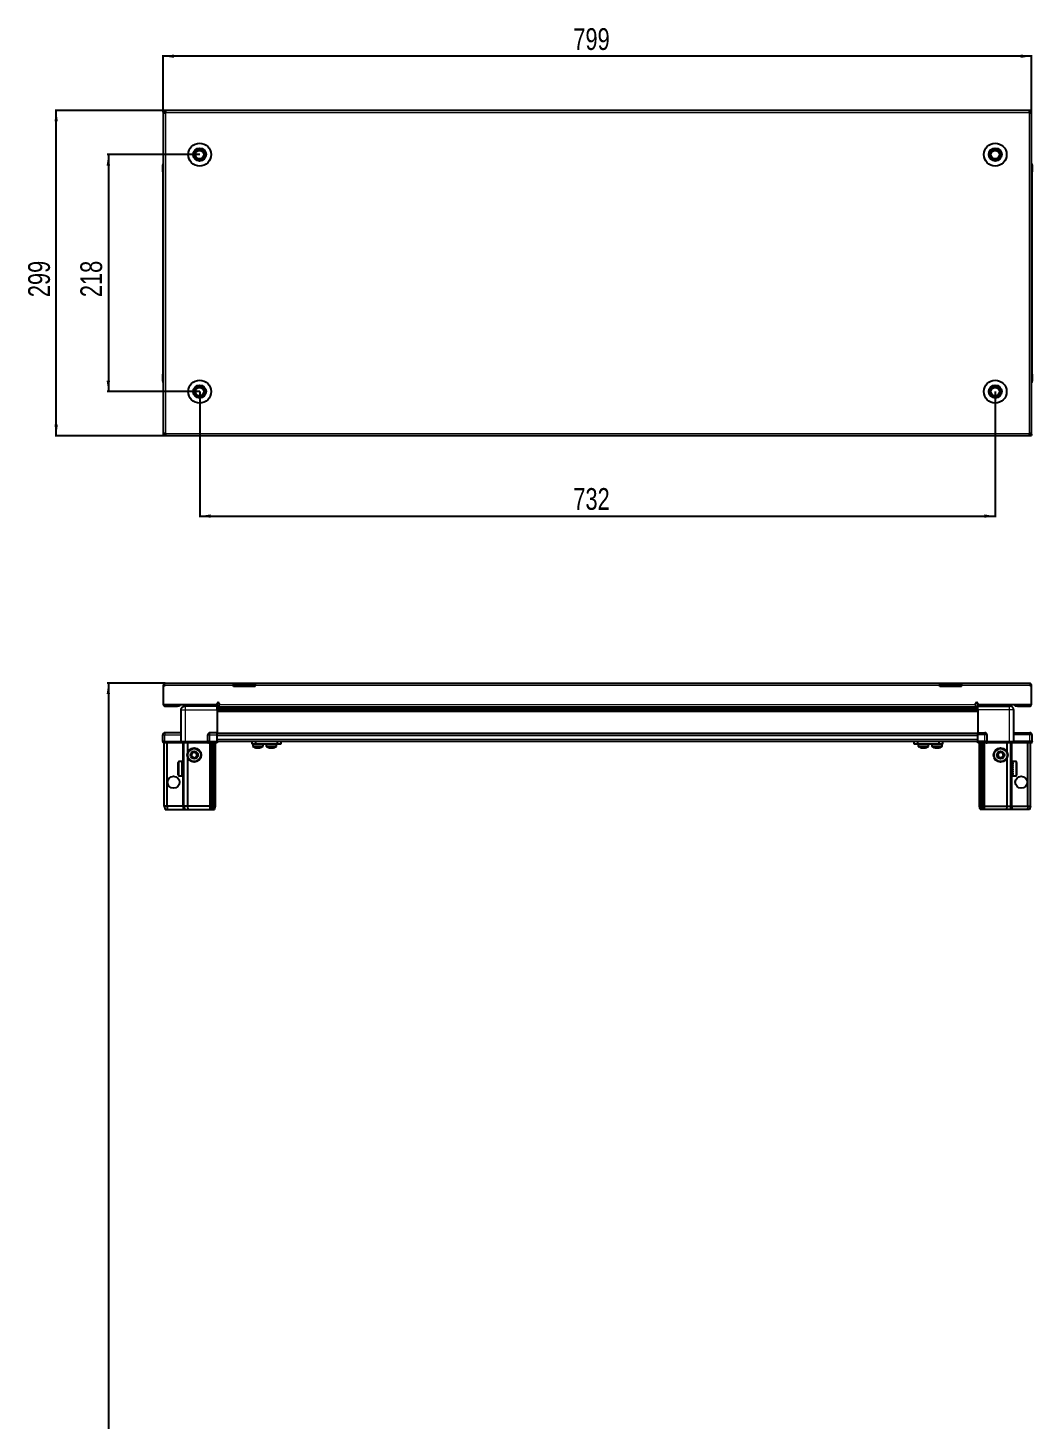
# Model space of a CAD drawing. Header units: millimetres. Extents: x 799 to 4881, y -897 to 1775.
# Drawn here: x 799 to 1723, y 439 to 1720 of the extents above; entities that cross this region are included whole.
import ezdxf

# ---------------------------------------------------------------- set-up
doc = ezdxf.new("R2010")
doc.units = ezdxf.units.MM
doc.layers.add('FORMAT', color=7, linetype='Continuous')
doc.styles.add('SLDTEXTSTYLE0', font='TXT', dxfattribs={"width": 0.75})
doc.dimstyles.new('SLDDIMSTYLE0', dxfattribs={"dimtxt": 20, "dimasz": 10, "dimexe": 0, "dimexo": 0.0625, "dimgap": 5, "dimtad": 2, "dimdec": 1, "dimrnd": 1e-09, "dimzin": 12, "dimdsep": 46, "dimtxsty": 'SLDTEXTSTYLE0', "dimsah": 1, "dimcen": 0.09, "dimadec": 0, "dimazin": 3, "dimtfac": 1, "dimtofl": 0, "dimtmove": 0, "dimatfit": 3, "dimfxl": 0, "dimfrac": 2, "dimtolj": 1, "dimtzin": 12, "dimarcsym": 0})

# ---------------------------------------------------------------- blocks, each defined once
blk = doc.blocks.new('_D')
at = {"layer": 'FORMAT'}
for p, q in [((924, 1643.4), (824.5, 1643.4)), ((825.5, 1344.4), (825.5, 1643.4)), ((924, 1344.4), (824.5, 1344.4))]:
    blk.add_line(p, q, dxfattribs=at)
for points in [[(825.5, 1643.4), (823.9, 1633.4), (827, 1633.4)], [(825.5, 1344.4), (827, 1354.4), (823.9, 1354.4)]]:
    blk.add_solid(points, dxfattribs=at)
at = {"layer": 'FORMAT', "insert": (799.7, 1471.8), "char_height": 20, "attachment_point": 1, "rotation": 90, "style": 'SLDTEXTSTYLE0'}
blk.add_mtext('299', dxfattribs=at)
blk = doc.blocks.new('_D_1')
at = {"layer": 'FORMAT'}
for p, q in [((924, 1643.4), (924, 1694.4)), ((1723, 1693.4), (924, 1693.4)), ((1723, 1643.4), (1723, 1694.4))]:
    blk.add_line(p, q, dxfattribs=at)
for points in [[(924, 1693.4), (934, 1691.9), (934, 1695)], [(1723, 1693.4), (1713, 1695), (1713, 1691.9)]]:
    blk.add_solid(points, dxfattribs=at)
at = {"layer": 'FORMAT', "insert": (1301.3, 1719.2), "char_height": 20, "attachment_point": 1, "style": 'SLDTEXTSTYLE0'}
blk.add_mtext('799', dxfattribs=at)
blk = doc.blocks.new('_D_2')
at = {"layer": 'FORMAT'}
for p, q in [((957.5, 1384.9), (957.5, 1269.4)), ((1689.5, 1384.9), (1689.5, 1269.4)), ((957.5, 1270.4), (1689.5, 1270.4))]:
    blk.add_line(p, q, dxfattribs=at)
for points in [[(957.5, 1270.4), (967.5, 1268.9), (967.5, 1272)], [(1689.5, 1270.4), (1679.5, 1272), (1679.5, 1268.9)]]:
    blk.add_solid(points, dxfattribs=at)
at = {"layer": 'FORMAT', "insert": (1301.3, 1296.2), "char_height": 20, "attachment_point": 1, "style": 'SLDTEXTSTYLE0'}
blk.add_mtext('732', dxfattribs=at)
blk = doc.blocks.new('_D_3')
at = {"layer": 'FORMAT'}
for p, q in [((957.5, 1602.9), (872.5, 1602.9)), ((873.5, 1602.9), (873.5, 1384.9)), ((957.5, 1384.9), (872.5, 1384.9))]:
    blk.add_line(p, q, dxfattribs=at)
for points in [[(873.5, 1602.9), (871.9, 1592.9), (875, 1592.9)], [(873.5, 1384.9), (875, 1394.9), (871.9, 1394.9)]]:
    blk.add_solid(points, dxfattribs=at)
at = {"layer": 'FORMAT', "insert": (847.7, 1471.8), "char_height": 20, "attachment_point": 1, "rotation": 90, "style": 'SLDTEXTSTYLE0'}
blk.add_mtext('218', dxfattribs=at)
blk = doc.blocks.new('_D_8')
at = {"layer": 'FORMAT'}
for p, q in [((925.6, 1116.7), (872.5, 1116.7)), ((873.5, 1116.7), (873.5, -890)), ((926.1, -890), (872.5, -890))]:
    blk.add_line(p, q, dxfattribs=at)
for points in [[(873.5, 1116.7), (871.9, 1106.7), (875, 1106.7)], [(873.5, -890), (875, -880), (871.9, -880)]]:
    blk.add_solid(points, dxfattribs=at)
at = {"layer": 'FORMAT', "insert": (847.7, 72.7), "char_height": 20, "attachment_point": 1, "rotation": 90, "style": 'SLDTEXTSTYLE0'}
blk.add_mtext('2006,7', dxfattribs=at)

msp = doc.modelspace()

# ---------------------------------------------------------------- linework, layer by layer
at = {"color": 7, "linetype": 'Continuous', "lineweight": 25}
for p, q in [((926.07, 1643.43), (923.97, 1643.43)), ((923.97, 1641.93), (923.97, 1643.43)), ((923.97, 1641.93), (926.07, 1641.93)), ((923.97, 1641.93), (923.97, 1641.33)), ((923.97, 1641.33), (923.97, 1346.53)), ((923.97, 1641.33), (926.07, 1641.33)), ((1720.87, 1643.43), (926.07, 1643.43)), ((926.07, 1643.43), (926.07, 1641.33)), ((1720.87, 1641.33), (1720.87, 1643.43)), ((1722.97, 1643.43), (1720.87, 1643.43)), ((1720.87, 1641.93), (1722.97, 1641.93)), ((1720.87, 1641.33), (1722.97, 1641.33)), ((1722.97, 1641.93), (1722.97, 1643.43)), ((1722.97, 1641.33), (1722.97, 1641.93)), ((1722.97, 1346.53), (1722.97, 1641.33)), ((923.47, 1593.43), (923.47, 1586.93)), ((923.47, 1586.93), (923.47, 1593.43)), ((1722.97, 1594.76), (1722.97, 1594.76)), ((1723.47, 1593.43), (1723.47, 1586.93)), ((1723.47, 1586.93), (1723.47, 1593.43)), ((923.47, 1586.93), (923.47, 1586.93)), ((923.97, 1586.93), (923.47, 1586.93)), ((923.62, 1586.93), (923.62, 1400.93)), ((1722.97, 1586.93), (1723.47, 1586.93)), ((1723.32, 1400.93), (1723.32, 1586.93)), ((1723.47, 1586.93), (1723.47, 1586.93)), ((1723.47, 1586.93), (1723.47, 1586.93)), ((923.47, 1394.43), (923.47, 1400.93)), ((923.47, 1400.93), (923.47, 1400.93)), ((923.47, 1400.93), (923.47, 1400.93)), ((923.47, 1400.93), (923.47, 1394.43)), ((923.97, 1400.93), (923.47, 1400.93)), ((1722.97, 1400.93), (1723.47, 1400.93)), ((1723.47, 1400.93), (1723.47, 1400.93)), ((1723.47, 1394.43), (1723.47, 1400.93)), ((1723.47, 1400.93), (1723.47, 1394.43)), ((923.97, 1393.11), (923.97, 1393.11)), ((926.07, 1346.53), (923.97, 1346.53)), ((923.97, 1346.53), (923.97, 1345.93)), ((923.97, 1345.93), (923.97, 1344.43)), ((926.07, 1345.93), (923.97, 1345.93)), ((926.07, 1346.53), (926.07, 1344.43)), ((1722.97, 1346.53), (1720.87, 1346.53)), ((1720.87, 1344.43), (1720.87, 1346.53)), ((1722.97, 1345.93), (1720.87, 1345.93)), ((1722.97, 1345.93), (1722.97, 1346.53)), ((1722.97, 1345.93), (1722.97, 1344.43)), ((923.97, 1344.43), (926.07, 1344.43)), ((926.07, 1344.43), (1720.87, 1344.43)), ((1720.87, 1344.43), (1722.97, 1344.43)), ((924.97, 1114.57), (923.97, 1114.57)), ((923.97, 1114.57), (923.97, 1113.67)), ((924.97, 1114.57), (924.97, 1113.67)), ((925.57, 1116.67), (988.47, 1116.67)), ((988.47, 1114.57), (988.47, 1116.67)), ((988.47, 1116.67), (998.47, 1116.67)), ((998.47, 1115.17), (988.47, 1115.17)), ((988.47, 1113.67), (988.47, 1114.57)), ((998.47, 1116.67), (1008.47, 1116.67)), ((1008.47, 1115.17), (998.47, 1115.17)), ((1008.47, 1116.67), (1638.47, 1116.67)), ((1008.47, 1116.67), (1008.47, 1114.57)), ((1008.47, 1113.67), (1008.47, 1114.57)), ((1638.47, 1114.57), (1638.47, 1116.67)), ((1638.47, 1116.67), (1648.47, 1116.67)), ((1648.47, 1115.17), (1638.47, 1115.17)), ((1638.47, 1113.67), (1638.47, 1114.57)), ((1648.47, 1116.67), (1658.47, 1116.67)), ((1658.47, 1115.17), (1648.47, 1115.17)), ((1658.47, 1116.67), (1721.37, 1116.67)), ((1658.47, 1116.67), (1658.47, 1114.57)), ((1658.47, 1113.67), (1658.47, 1114.57)), ((1721.97, 1114.57), (1721.97, 1113.67)), ((1721.97, 1114.57), (1722.97, 1114.57)), ((1722.97, 1113.67), (1722.97, 1114.57)), ((923.97, 1113.67), (923.97, 1097.17)), ((924.97, 1113.67), (923.97, 1113.67)), ((1008.47, 1113.67), (988.47, 1113.67)), ((1658.47, 1113.67), (1638.47, 1113.67)), ((1722.97, 1113.67), (1721.97, 1113.67)), ((1722.97, 1097.17), (1722.97, 1113.67)), ((923.97, 1097.17), (973.47, 1097.17)), ((926.07, 1095.67), (936.97, 1095.67)), ((938.97, 1095.67), (936.97, 1095.67)), ((938.97, 1097.17), (938.97, 1095.67)), ((940.47, 1063.17), (940.47, 1092.17)), ((944.22, 1097.17), (944.22, 1095.67)), ((973.47, 1095.67), (944.47, 1095.67)), ((970.72, 1095.67), (970.72, 1097.17)), ((973.47, 1097.17), (973.47, 1098.02)), ((973.47, 1097.17), (973.47, 1095.67)), ((973.47, 1095.02), (997.35, 1095.02)), ((1673.47, 1093.23), (973.47, 1093.23)), ((1673.47, 1093.19), (973.47, 1093.19)), ((973.47, 1092.17), (973.47, 1071.17)), ((975.47, 1098.02), (975.47, 1097.27)), ((975.47, 1095.17), (975.47, 1097.27)), ((975.47, 1095.17), (1671.47, 1095.17)), ((991.97, 1095.17), (991.97, 1095.02)), ((992.13, 1095.17), (992.13, 1095.02)), ((992.34, 1095.17), (992.34, 1095.02)), ((992.89, 1095.17), (992.89, 1095.02)), ((993.3, 1095.17), (993.3, 1095.02)), ((994.19, 1095.17), (994.19, 1095.02)), ((994.78, 1095.17), (994.78, 1095.02)), ((995.92, 1095.17), (995.92, 1095.02)), ((996.61, 1095.17), (996.61, 1095.02)), ((997.35, 1095.02), (997.89, 1095.02)), ((997.89, 1095.17), (997.89, 1095.02)), ((997.89, 1095.02), (998.62, 1095.02)), ((997.89, 1095.02), (997.89, 1095.02)), ((998.08, 1095.17), (998.08, 1095.02)), ((998.58, 1095.17), (998.58, 1095.02)), ((998.62, 1095.02), (998.63, 1095.02)), ((998.63, 1095.17), (998.63, 1095.02)), ((998.63, 1095.02), (999.59, 1095.02)), ((999.59, 1095.02), (1647.35, 1095.02)), ((999.92, 1095.17), (999.92, 1095.02)), ((999.93, 1095.17), (999.93, 1095.02)), ((1000.63, 1095.17), (1000.63, 1095.02)), ((1001.8, 1095.17), (1001.8, 1095.02)), ((1002.42, 1095.17), (1002.42, 1095.02)), ((1003.37, 1095.17), (1003.37, 1095.02)), ((1003.82, 1095.17), (1003.82, 1095.02)), ((1004.45, 1095.17), (1004.45, 1095.02)), ((1004.7, 1095.17), (1004.7, 1095.02)), ((1004.94, 1095.17), (1004.94, 1095.02)), ((1004.97, 1095.17), (1004.97, 1095.02)), ((1641.97, 1095.17), (1641.97, 1095.02)), ((1642.08, 1095.17), (1642.08, 1095.02)), ((1642.26, 1095.17), (1642.26, 1095.02)), ((1642.77, 1095.17), (1642.77, 1095.02)), ((1643.16, 1095.17), (1643.16, 1095.02)), ((1644.02, 1095.17), (1644.02, 1095.02)), ((1644.58, 1095.17), (1644.58, 1095.02)), ((1645.7, 1095.17), (1645.7, 1095.02)), ((1646.38, 1095.17), (1646.38, 1095.02)), ((1647.35, 1095.02), (1647.65, 1095.02)), ((1647.65, 1095.17), (1647.65, 1095.02)), ((1647.65, 1095.02), (1647.66, 1095.02)), ((1647.66, 1095.02), (1648.39, 1095.02)), ((1647.92, 1095.17), (1647.92, 1095.02)), ((1648.39, 1095.17), (1648.39, 1095.02)), ((1648.39, 1095.02), (1649.68, 1095.02)), ((1649.59, 1095.02), (1673.47, 1095.02)), ((1649.68, 1095.17), (1649.68, 1095.02)), ((1649.78, 1095.17), (1649.78, 1095.02)), ((1650.4, 1095.17), (1650.4, 1095.02)), ((1651.6, 1095.17), (1651.6, 1095.02)), ((1652.22, 1095.17), (1652.22, 1095.02)), ((1653.21, 1095.17), (1653.21, 1095.02)), ((1653.68, 1095.17), (1653.68, 1095.02)), ((1654.35, 1095.17), (1654.35, 1095.02)), ((1654.63, 1095.17), (1654.63, 1095.02)), ((1654.92, 1095.17), (1654.92, 1095.02)), ((1654.97, 1095.02), (1654.97, 1095.17)), ((1654.97, 1095.17), (1654.97, 1095.02)), ((1671.47, 1097.27), (1671.47, 1098.02)), ((1671.47, 1097.27), (1671.47, 1095.17)), ((1673.47, 1098.02), (1673.47, 1097.17)), ((1673.47, 1097.17), (1722.97, 1097.17)), ((1673.47, 1097.17), (1673.47, 1095.67)), ((1673.47, 1095.67), (1702.47, 1095.67)), ((1673.47, 1092.17), (1673.47, 1071.17)), ((1676.22, 1097.17), (1676.22, 1095.67)), ((1702.72, 1095.67), (1702.72, 1097.17)), ((1706.47, 1063.17), (1706.47, 1092.17)), ((1707.97, 1095.67), (1707.97, 1097.17)), ((1709.97, 1095.67), (1707.97, 1095.67)), ((1709.97, 1095.67), (1720.87, 1095.67)), ((923.47, 1063.17), (923.47, 1069.17)), ((923.47, 1063.17), (923.47, 1062.84)), ((923.47, 1063.17), (923.47, 1063.17)), ((923.47, 1063.17), (923.47, 1062.84)), ((925.47, 1063.17), (923.47, 1063.17)), ((940.47, 1071.17), (925.47, 1071.17)), ((925.47, 1063.17), (940.27, 1063.17)), ((940.27, 1063.17), (940.47, 1063.17)), ((940.47, 1063.17), (940.47, 1061.97)), ((940.47, 1063.17), (944.47, 1063.17)), ((944.47, 1063.17), (964.77, 1063.17)), ((964.77, 1063.17), (964.97, 1063.17)), ((964.97, 1063.17), (964.97, 1069.17)), ((964.97, 1063.17), (964.97, 1061.97)), ((966.97, 1063.17), (964.97, 1063.17)), ((964.97, 1063.17), (966.97, 1063.17)), ((973.47, 1071.17), (966.97, 1071.17)), ((966.97, 1063.17), (973.47, 1063.17)), ((973.47, 1069.17), (973.47, 1071.17)), ((973.47, 1070.52), (1673.47, 1070.52)), ((973.47, 1063.17), (973.47, 1069.17)), ((973.47, 1063.32), (1673.47, 1063.32)), ((973.47, 1063.17), (973.47, 1062.84)), ((1005.92, 1060.82), (1005.92, 1063.32)), ((1008.92, 1063.32), (1008.92, 1060.82)), ((1029.12, 1060.82), (1029.12, 1063.32)), ((1032.12, 1063.32), (1032.12, 1060.82)), ((1614.82, 1060.82), (1614.82, 1063.32)), ((1617.82, 1063.32), (1617.82, 1060.82)), ((1638.02, 1060.82), (1638.02, 1063.32)), ((1641.02, 1063.32), (1641.02, 1060.82)), ((1673.47, 1071.17), (1679.97, 1071.17)), ((1673.47, 1069.17), (1673.47, 1071.17)), ((1673.47, 1063.17), (1673.47, 1069.17)), ((1673.47, 1063.17), (1679.97, 1063.17)), ((1673.47, 1063.17), (1673.47, 1062.84)), ((1673.47, 1063.17), (1673.47, 1063.17)), ((1679.97, 1063.17), (1673.47, 1063.17)), ((1681.97, 1063.17), (1679.97, 1063.17)), ((1681.97, 1063.17), (1681.97, 1069.17)), ((1681.97, 1063.17), (1681.97, 1061.97)), ((1681.97, 1063.17), (1682.17, 1063.17)), ((1682.17, 1063.17), (1702.47, 1063.17)), ((1702.47, 1063.17), (1706.47, 1063.17)), ((1706.47, 1071.17), (1721.47, 1071.17)), ((1706.47, 1063.17), (1706.47, 1061.97)), ((1706.47, 1063.17), (1706.67, 1063.17)), ((1706.67, 1063.17), (1721.47, 1063.17)), ((1721.47, 1063.17), (1706.67, 1063.17)), ((1723.47, 1063.17), (1721.47, 1063.17)), ((1723.47, 1063.17), (1723.47, 1069.17)), ((1723.47, 1063.17), (1723.47, 1062.84)), ((923.47, 1062.84), (923.97, 1061.97)), ((923.47, 1062.84), (923.97, 1061.97)), ((923.97, 1061.97), (925.47, 1061.97)), ((924.97, 1003.67), (924.97, 1061.97)), ((940.27, 1061.97), (925.47, 1061.97)), ((927.47, 1003.67), (927.47, 1061.97)), ((940.47, 1061.97), (940.27, 1061.97)), ((944.47, 1061.97), (940.47, 1061.97)), ((942.97, 1003.67), (942.97, 1061.97)), ((964.77, 1061.97), (944.47, 1061.97)), ((946.47, 1053.17), (946.47, 1061.97)), ((964.97, 1061.97), (964.77, 1061.97)), ((964.97, 1061.97), (965.65, 1061.97)), ((973.47, 1061.97), (965.65, 1061.97)), ((966.97, 1062.84), (973.47, 1062.84)), ((967.97, 1003.67), (967.97, 1061.97)), ((968.97, 1003.67), (968.97, 1061.97)), ((970.47, 1003.67), (970.47, 1061.97)), ((971.97, 1003.67), (971.97, 1061.97)), ((973.47, 1062.84), (973.47, 1061.97)), ((1008.92, 1060.82), (1005.92, 1060.82)), ((1006.27, 1060.82), (1006.27, 1058.92)), ((1029.12, 1060.82), (1008.92, 1060.82)), ((1015.77, 1058.92), (1015.77, 1060.82)), ((1018.72, 1060.82), (1018.72, 1058.92)), ((1018.77, 1060.82), (1018.77, 1058.92)), ((1028.27, 1058.92), (1028.27, 1060.82)), ((1032.12, 1060.82), (1029.12, 1060.82)), ((1617.82, 1060.82), (1614.82, 1060.82)), ((1638.02, 1060.82), (1617.82, 1060.82)), ((1618.67, 1060.82), (1618.67, 1058.92)), ((1628.17, 1058.92), (1628.17, 1060.82)), ((1628.22, 1058.92), (1628.22, 1060.82)), ((1631.17, 1060.82), (1631.17, 1058.92)), ((1641.02, 1060.82), (1638.02, 1060.82)), ((1640.67, 1058.92), (1640.67, 1060.82)), ((1673.47, 1061.97), (1673.47, 1062.84)), ((1673.47, 1062.84), (1673.47, 1062.84)), ((1673.47, 1062.84), (1679.97, 1062.84)), ((1681.29, 1061.97), (1673.47, 1061.97)), ((1674.97, 1003.67), (1674.97, 1061.97)), ((1676.47, 1003.67), (1676.47, 1061.97)), ((1677.97, 1003.67), (1677.97, 1061.97)), ((1678.97, 1003.67), (1678.97, 1061.97)), ((1681.29, 1061.97), (1681.97, 1061.97)), ((1682.17, 1061.97), (1681.97, 1061.97)), ((1702.47, 1061.97), (1682.17, 1061.97)), ((1700.47, 1053.17), (1700.47, 1061.97)), ((1706.47, 1061.97), (1702.47, 1061.97)), ((1703.97, 1003.67), (1703.97, 1061.97)), ((1706.67, 1061.97), (1706.47, 1061.97)), ((1721.47, 1061.97), (1706.67, 1061.97)), ((1719.47, 1003.67), (1719.47, 1061.97)), ((1721.47, 1061.97), (1722.97, 1061.97)), ((1721.97, 1003.67), (1721.97, 1061.97)), ((1722.97, 1061.97), (1723.47, 1062.84)), ((937.77, 1032.47), (937.77, 1043.87)), ((941.47, 1044.67), (938.57, 1044.67)), ((940.97, 1044.58), (941.47, 1044.58)), ((940.97, 1044.58), (940.97, 1044.41)), ((940.97, 1044.41), (941.47, 1044.41)), ((940.97, 1043.93), (941.47, 1043.93)), ((940.97, 1043.93), (940.97, 1043.55)), ((940.97, 1043.55), (941.47, 1043.55)), ((940.97, 1042.71), (941.47, 1042.71)), ((940.97, 1042.71), (940.97, 1042.15)), ((940.97, 1042.15), (941.47, 1042.15)), ((940.97, 1041.05), (941.47, 1041.05)), ((940.97, 1041.05), (940.97, 1040.37)), ((940.97, 1040.37), (941.47, 1040.37)), ((940.97, 1039.11), (941.47, 1039.11)), ((940.97, 1039.11), (940.97, 1038.37)), ((940.97, 1038.8), (941.47, 1038.8)), ((940.97, 1038.37), (941.47, 1038.37)), ((941.47, 1044.58), (941.47, 1044.67)), ((941.47, 1044.41), (941.47, 1044.58)), ((941.47, 1043.93), (941.47, 1044.41)), ((941.47, 1043.55), (941.47, 1043.93)), ((941.47, 1042.71), (941.47, 1043.55)), ((941.47, 1042.15), (941.47, 1042.71)), ((941.57, 1042.57), (941.47, 1042.57)), ((941.47, 1041.05), (941.47, 1042.15)), ((941.47, 1040.37), (941.47, 1041.05)), ((941.47, 1039.11), (941.47, 1040.37)), ((941.47, 1038.8), (941.47, 1039.11)), ((941.47, 1037.07), (941.47, 1038.37)), ((941.57, 1041.06), (941.57, 1042.57)), ((941.57, 1033.77), (941.57, 1041.06)), ((942.45, 1041.48), (941.97, 1042.17)), ((941.97, 1034.17), (941.97, 1042.17)), ((942.94, 1042.17), (942.45, 1041.48)), ((942.45, 1034.86), (942.45, 1041.48)), ((942.97, 1042.17), (942.94, 1042.17)), ((942.94, 1034.17), (942.94, 1042.17)), ((946.47, 1003.67), (946.47, 1048.17)), ((1700.47, 1003.67), (1700.47, 1048.17)), ((1704, 1042.17), (1703.97, 1042.17)), ((1704.49, 1041.48), (1704, 1042.17)), ((1704, 1042.17), (1704, 1041.13)), ((1704, 1041.13), (1704, 1034.17)), ((1704.97, 1042.17), (1704.49, 1041.48)), ((1704.49, 1041.48), (1704.49, 1040.62)), ((1704.49, 1040.62), (1704.49, 1034.86)), ((1704.97, 1042.17), (1704.97, 1041.13)), ((1704.97, 1041.13), (1704.97, 1034.17)), ((1705.47, 1042.57), (1705.37, 1042.57)), ((1705.37, 1042.57), (1705.37, 1033.77)), ((1708.37, 1044.67), (1705.47, 1044.67)), ((1705.47, 1044.67), (1705.47, 1044.66)), ((1705.97, 1044.66), (1705.47, 1044.66)), ((1705.47, 1044.66), (1705.47, 1044.58)), ((1705.47, 1044.58), (1705.47, 1044.24)), ((1705.97, 1044.58), (1705.47, 1044.58)), ((1705.97, 1044.24), (1705.47, 1044.24)), ((1705.47, 1044.24), (1705.47, 1043.93)), ((1705.47, 1043.93), (1705.47, 1043.22)), ((1705.97, 1043.93), (1705.47, 1043.93)), ((1705.97, 1043.22), (1705.47, 1043.22)), ((1705.47, 1043.22), (1705.47, 1042.72)), ((1705.47, 1042.72), (1705.47, 1041.71)), ((1705.97, 1042.72), (1705.47, 1042.72)), ((1705.97, 1041.71), (1705.47, 1041.71)), ((1705.47, 1041.71), (1705.47, 1041.06)), ((1705.47, 1041.06), (1705.47, 1039.85)), ((1705.97, 1041.06), (1705.47, 1041.06)), ((1705.97, 1039.85), (1705.47, 1039.85)), ((1705.47, 1039.85), (1705.47, 1039.31)), ((1705.97, 1039.31), (1705.47, 1039.31)), ((1705.47, 1039.12), (1705.47, 1037.83)), ((1705.97, 1039.12), (1705.47, 1039.12)), ((1705.97, 1037.83), (1705.47, 1037.83)), ((1705.97, 1037.44), (1705.47, 1037.44)), ((1705.47, 1037.44), (1705.47, 1037.09)), ((1705.97, 1044.58), (1705.97, 1044.66)), ((1705.97, 1043.93), (1705.97, 1044.24)), ((1705.97, 1042.72), (1705.97, 1043.22)), ((1705.97, 1041.06), (1705.97, 1041.71)), ((1705.97, 1039.12), (1705.97, 1039.85)), ((1705.97, 1037.09), (1705.97, 1037.83)), ((1709.17, 1043.87), (1709.17, 1042.39)), ((1709.17, 1042.39), (1709.17, 1032.47)), ((938.57, 1031.67), (941.47, 1031.67)), ((940.97, 1037.07), (941.47, 1037.07)), ((940.97, 1037.07), (940.97, 1036.35)), ((940.97, 1036.94), (941.47, 1036.94)), ((940.97, 1036.35), (941.47, 1036.35)), ((940.97, 1035.15), (941.47, 1035.15)), ((940.97, 1035.15), (940.97, 1034.51)), ((940.97, 1034.51), (941.47, 1034.51)), ((940.97, 1033.52), (941.47, 1033.52)), ((940.97, 1033.52), (940.97, 1033.03)), ((940.97, 1033.03), (941.47, 1033.03)), ((940.97, 1032.34), (941.47, 1032.34)), ((940.97, 1032.34), (940.97, 1032.05)), ((940.97, 1032.05), (941.47, 1032.05)), ((940.97, 1031.74), (941.47, 1031.74)), ((940.97, 1031.74), (940.97, 1031.68)), ((940.97, 1031.68), (941.47, 1031.68)), ((941.47, 1036.35), (941.47, 1036.94)), ((941.47, 1035.15), (941.47, 1036.35)), ((941.47, 1034.51), (941.47, 1035.15)), ((941.47, 1033.52), (941.47, 1034.51)), ((941.47, 1033.77), (941.57, 1033.77)), ((941.47, 1033.03), (941.47, 1033.52)), ((941.47, 1032.34), (941.47, 1033.03)), ((941.47, 1032.05), (941.47, 1032.34)), ((941.47, 1031.74), (941.47, 1032.05)), ((941.47, 1031.68), (941.47, 1031.74)), ((941.47, 1031.67), (941.47, 1031.68)), ((941.97, 1034.17), (942.45, 1034.86)), ((942.45, 1034.86), (942.94, 1034.17)), ((942.94, 1034.17), (942.97, 1034.17)), ((1703.97, 1034.17), (1704, 1034.17)), ((1704, 1034.17), (1704.49, 1034.86)), ((1704.49, 1034.86), (1704.97, 1034.17)), ((1705.37, 1033.77), (1705.47, 1033.77)), ((1705.97, 1037.09), (1705.47, 1037.09)), ((1705.47, 1037.09), (1705.47, 1035.84)), ((1705.97, 1035.84), (1705.47, 1035.84)), ((1705.47, 1035.84), (1705.47, 1035.16)), ((1705.47, 1035.16), (1705.47, 1034.08)), ((1705.97, 1035.16), (1705.47, 1035.16)), ((1705.97, 1034.08), (1705.47, 1034.08)), ((1705.47, 1034.08), (1705.47, 1033.53)), ((1705.47, 1033.53), (1705.47, 1032.72)), ((1705.97, 1033.53), (1705.47, 1033.53)), ((1705.97, 1032.72), (1705.47, 1032.72)), ((1705.47, 1032.72), (1705.47, 1032.35)), ((1705.47, 1032.35), (1705.47, 1031.89)), ((1705.97, 1032.35), (1705.47, 1032.35)), ((1705.97, 1031.89), (1705.47, 1031.89)), ((1705.47, 1031.89), (1705.47, 1031.74)), ((1705.47, 1031.74), (1705.47, 1031.67)), ((1705.97, 1031.74), (1705.47, 1031.74)), ((1705.47, 1031.67), (1708.37, 1031.67)), ((1705.97, 1035.16), (1705.97, 1035.84)), ((1705.97, 1033.53), (1705.97, 1034.08)), ((1705.97, 1032.35), (1705.97, 1032.72)), ((1705.97, 1031.74), (1705.97, 1031.89)), ((927.47, 1003.67), (924.97, 1003.67)), ((924.97, 1003.67), (925.77, 1000.67)), ((925.77, 1000.67), (927.63, 1000.67)), ((941.97, 1003.67), (927.47, 1003.67)), ((927.47, 1003.67), (927.63, 1000.67)), ((927.63, 1000.67), (941.97, 1000.67)), ((942.97, 1003.67), (941.97, 1003.67)), ((941.97, 1000.67), (943.77, 1000.67)), ((946.47, 1003.67), (942.97, 1003.67)), ((942.97, 1003.67), (943.77, 1000.67)), ((943.77, 1000.67), (946.8, 1000.67)), ((966.97, 1003.67), (946.47, 1003.67)), ((946.8, 1000.67), (946.47, 1003.67)), ((946.8, 1000.67), (966.97, 1000.67)), ((967.97, 1003.67), (966.97, 1003.67)), ((966.97, 1000.67), (968.77, 1000.67)), ((968.97, 1003.67), (967.97, 1003.67)), ((968.77, 1000.67), (967.97, 1003.67)), ((968.77, 1000.67), (969.51, 1000.67)), ((970.47, 1003.67), (968.97, 1003.67)), ((969.51, 1000.67), (968.97, 1003.67)), ((969.51, 1000.67), (970.02, 1000.67)), ((970.02, 1000.67), (970.47, 1003.67)), ((970.02, 1000.67), (971.17, 1000.67)), ((971.97, 1003.67), (970.47, 1003.67)), ((971.17, 1000.67), (971.97, 1003.67)), ((1674.97, 1003.67), (1676.47, 1003.67)), ((1675.77, 1000.67), (1674.97, 1003.67)), ((1676.93, 1000.67), (1675.77, 1000.67)), ((1676.47, 1003.67), (1677.97, 1003.67)), ((1676.93, 1000.67), (1676.47, 1003.67)), ((1677.43, 1000.67), (1676.93, 1000.67)), ((1677.43, 1000.67), (1677.97, 1003.67)), ((1678.17, 1000.67), (1677.43, 1000.67)), ((1677.97, 1003.67), (1678.97, 1003.67)), ((1678.17, 1000.67), (1678.97, 1003.67)), ((1679.97, 1000.67), (1678.17, 1000.67)), ((1678.97, 1003.67), (1679.97, 1003.67)), ((1679.97, 1003.67), (1700.47, 1003.67)), ((1700.14, 1000.67), (1679.97, 1000.67)), ((1700.14, 1000.67), (1700.47, 1003.67)), ((1703.17, 1000.67), (1700.14, 1000.67)), ((1700.47, 1003.67), (1703.97, 1003.67)), ((1703.97, 1003.67), (1703.17, 1000.67)), ((1704.97, 1000.67), (1703.17, 1000.67)), ((1703.97, 1003.67), (1704.97, 1003.67)), ((1704.97, 1003.67), (1719.47, 1003.67)), ((1719.32, 1000.67), (1704.97, 1000.67)), ((1719.47, 1003.67), (1719.32, 1000.67)), ((1721.17, 1000.67), (1719.32, 1000.67)), ((1719.47, 1003.67), (1721.97, 1003.67)), ((1721.97, 1003.67), (1721.17, 1000.67))]:
    msp.add_line(p, q, dxfattribs=at)
at = {"color": 8, "linetype": 'Continuous', "lineweight": 18}
for p, q in [((926.07, 1641.33), (926.07, 1346.53)), ((1720.87, 1641.33), (926.07, 1641.33)), ((1720.87, 1346.53), (1720.87, 1641.33)), ((923.97, 1593.43), (923.47, 1593.43)), ((1722.97, 1593.43), (1723.47, 1593.43)), ((923.97, 1394.43), (923.47, 1394.43)), ((1722.97, 1394.43), (1723.47, 1394.43)), ((926.07, 1346.53), (1720.87, 1346.53)), ((988.47, 1114.57), (924.97, 1114.57)), ((998.47, 1115.17), (998.47, 1116.67)), ((1638.47, 1114.57), (1008.47, 1114.57)), ((1648.47, 1116.67), (1648.47, 1115.17)), ((1721.97, 1114.57), (1658.47, 1114.57)), ((926.07, 1097.17), (926.07, 1095.67)), ((936.97, 1095.67), (936.97, 1097.17)), ((944.47, 1092.17), (973.47, 1092.17)), ((944.47, 1063.17), (944.47, 1092.17)), ((973.47, 1095.67), (975.47, 1095.67)), ((1673.47, 1094.44), (973.47, 1094.44)), ((973.47, 1091.99), (1673.47, 1091.99)), ((1673.47, 1090.57), (973.47, 1090.57)), ((975.47, 1097.27), (1671.47, 1097.27)), ((1671.47, 1095.67), (1673.47, 1095.67)), ((1702.47, 1092.17), (1673.47, 1092.17)), ((1702.47, 1063.17), (1702.47, 1092.17)), ((1709.97, 1097.17), (1709.97, 1095.67)), ((1720.87, 1097.17), (1720.87, 1095.67)), ((923.47, 1069.17), (925.47, 1069.17)), ((925.47, 1071.17), (925.47, 1069.17)), ((925.47, 1063.17), (925.47, 1069.17)), ((925.47, 1069.17), (940.47, 1069.17)), ((925.47, 1063.17), (925.47, 1061.97)), ((940.27, 1061.97), (940.27, 1063.17)), ((944.47, 1063.17), (944.47, 1061.97)), ((964.77, 1061.97), (964.77, 1063.17)), ((964.97, 1069.17), (966.97, 1069.17)), ((966.97, 1069.17), (966.97, 1071.17)), ((966.97, 1069.17), (973.47, 1069.17)), ((966.97, 1063.17), (966.97, 1069.17)), ((966.97, 1063.17), (966.97, 1062.84)), ((973.47, 1071.17), (1673.47, 1071.17)), ((973.47, 1068.52), (1673.47, 1068.52)), ((973.47, 1065.32), (1673.47, 1065.32)), ((1679.97, 1069.17), (1673.47, 1069.17)), ((1673.47, 1063.17), (1673.47, 1062.84)), ((1679.97, 1069.17), (1679.97, 1071.17)), ((1679.97, 1063.17), (1679.97, 1069.17)), ((1681.97, 1069.17), (1679.97, 1069.17)), ((1679.97, 1063.17), (1679.97, 1062.84)), ((1682.17, 1063.17), (1682.17, 1061.97)), ((1702.47, 1063.17), (1702.47, 1061.97)), ((1721.47, 1069.17), (1706.47, 1069.17)), ((1706.67, 1063.17), (1706.67, 1061.97)), ((1721.47, 1071.17), (1721.47, 1069.17)), ((1721.47, 1063.17), (1721.47, 1069.17)), ((1723.47, 1069.17), (1721.47, 1069.17)), ((1721.47, 1063.17), (1721.47, 1061.97)), ((941.97, 1042.17), (941.97, 1061.97)), ((966.97, 1003.67), (966.97, 1061.97)), ((1015.77, 1058.92), (1006.27, 1058.92)), ((1015.58, 1058.55), (1006.46, 1058.55)), ((1018.77, 1058.92), (1018.72, 1058.92)), ((1028.27, 1058.92), (1018.77, 1058.92)), ((1018.96, 1058.55), (1018.91, 1058.55)), ((1028.08, 1058.55), (1018.96, 1058.55)), ((1620.88, 1058.92), (1618.67, 1058.92)), ((1620.98, 1058.55), (1618.86, 1058.55)), ((1628.17, 1058.92), (1620.88, 1058.92)), ((1627.98, 1058.55), (1620.98, 1058.55)), ((1628.03, 1058.55), (1627.98, 1058.55)), ((1628.22, 1058.92), (1628.17, 1058.92)), ((1638.67, 1058.92), (1631.17, 1058.92)), ((1638.56, 1058.55), (1631.36, 1058.55)), ((1640.48, 1058.55), (1638.56, 1058.55)), ((1640.67, 1058.92), (1638.67, 1058.92)), ((1679.97, 1003.67), (1679.97, 1061.97)), ((1704.97, 1042.17), (1704.97, 1061.97)), ((938.57, 1031.67), (938.57, 1044.67)), ((1708.37, 1044.67), (1708.37, 1042.98)), ((1708.37, 1042.98), (1708.37, 1031.67)), ((941.97, 1003.67), (941.97, 1034.17)), ((1704.97, 1003.67), (1704.97, 1034.17)), ((941.97, 1003.67), (941.97, 1000.67)), ((966.97, 1000.67), (966.97, 1003.67)), ((1679.97, 1000.67), (1679.97, 1003.67)), ((1704.97, 1003.67), (1704.97, 1000.67))]:
    msp.add_line(p, q, dxfattribs=at)
at = {"color": 7, "linetype": 'Continuous', "lineweight": 25}
for centre, radius in [((957.47, 1602.93), 10.5), ((957.47, 1602.93), 6), ((957.47, 1602.93), 3.9), ((1689.47, 1602.93), 10.5), ((1689.47, 1602.93), 6), ((1689.47, 1602.93), 3.9), ((957.47, 1384.93), 10.5), ((957.47, 1384.93), 6), ((957.47, 1384.93), 3.9), ((1689.47, 1384.93), 10.5), ((1689.47, 1384.93), 6), ((1689.47, 1384.93), 3.9), ((952.47, 1050.67), 6.5), ((952.47, 1050.67), 3.46), ((1694.47, 1050.67), 6.5), ((1694.47, 1050.67), 3.46), ((933.47, 1025.67), 5.5), ((1713.47, 1025.67), 5.5)]:
    msp.add_circle(centre, radius, dxfattribs=at)
at = {"color": 8, "linetype": 'Continuous', "lineweight": 18}
for centre in [(952.47, 1050.67), (1694.47, 1050.67)]:
    msp.add_circle(centre, 5.7, dxfattribs=at)
at = {"color": 7, "linetype": 'Continuous', "lineweight": 25}
for centre, radius, start, end in [((957.47, 1602.93), 4.62, 120, 180), ((957.47, 1602.93), 4.62, 180, 240), ((957.47, 1602.93), 4.62, 60, 120), ((957.47, 1602.93), 4.62, 0, 60), ((957.47, 1602.93), 4.62, 300, 0), ((1689.47, 1602.93), 4.62, 120, 180), ((1689.47, 1602.93), 4.62, 180, 240), ((1689.47, 1602.93), 4.62, 60, 120), ((1689.47, 1602.93), 4.62, 0, 60), ((1689.47, 1602.93), 4.62, 300, 0), ((925.47, 1593.43), 2, 138.57492, 180), ((925.47, 1593.43), 2, 138.59038, 180), ((957.47, 1602.93), 4.62, 240, 300), ((1689.47, 1602.93), 4.62, 240, 300), ((1721.47, 1593.43), 2, 360, 41.40962), ((1721.47, 1593.43), 2, 0, 41.40962), ((925.47, 1394.43), 2, 180, 198.58003), ((925.47, 1394.43), 2, 180, 221.39416), ((925.47, 1394.43), 2, 213.94202, 221.40962), ((957.47, 1384.93), 4.62, 120, 180), ((957.47, 1384.93), 4.62, 180, 240), ((957.47, 1384.93), 4.62, 60, 120), ((957.47, 1384.93), 4.62, 360, 60), ((957.47, 1384.93), 4.62, 300, 360), ((1689.47, 1384.93), 4.62, 120, 180), ((1689.47, 1384.93), 4.62, 180, 240), ((1689.47, 1384.93), 4.62, 60, 120), ((1689.47, 1384.93), 4.62, 360, 60), ((1689.47, 1384.93), 4.62, 300, 360), ((1721.47, 1394.43), 2, 318.57492, 360), ((1721.47, 1394.43), 2, 318.59038, 0), ((957.47, 1384.93), 4.62, 240, 300), ((1689.47, 1384.93), 4.62, 240, 300), ((926.07, 1097.77), 2.1, 196.60155, 270), ((974.47, 1098.02), 1, 0, 180), ((1672.47, 1098.02), 1, 0, 180), ((1720.87, 1097.77), 2.1, 270, 343.39845), ((925.47, 1069.17), 2, 90, 180), ((966.97, 1069.17), 2, 90, 180), ((1679.97, 1069.17), 2, 0, 90), ((1721.47, 1069.17), 2, 0, 90), ((952.47, 1050.67), 2.5, 134.92207, 194.92207), ((952.47, 1050.67), 2.5, 74.92207, 134.92207), ((952.47, 1050.67), 2.5, 14.92207, 74.92207), ((952.47, 1050.67), 2.5, 314.92207, 14.92207), ((1006.72, 1058.92), 0.45, 180, 235.28209), ((1011.02, 1065.12), 8, 235.28209, 258.9392), ((1011.02, 1065.12), 8, 281.00757, 304.71791), ((1015.32, 1058.92), 0.45, 304.71791, 0), ((1019.17, 1058.92), 0.45, 180, 235.28209), ((1019.22, 1058.92), 0.45, 180, 235.28209), ((1023.47, 1065.12), 8, 235.28209, 256.54113), ((1023.52, 1065.12), 8, 235.28209, 259.06255), ((1023.52, 1065.12), 8, 280.87532, 304.71791), ((1027.82, 1058.92), 0.45, 304.71791, 0), ((1619.12, 1058.92), 0.45, 180, 235.28209), ((1623.42, 1065.12), 8, 235.28209, 259.05401), ((1623.42, 1065.12), 8, 280.84597, 304.71791), ((1623.47, 1065.12), 8, 280.92113, 304.71791), ((1627.72, 1058.92), 0.45, 304.71791, 0), ((1627.77, 1058.92), 0.45, 304.71791, 0), ((1631.62, 1058.92), 0.45, 180, 235.28209), ((1635.92, 1065.12), 8, 235.28209, 258.92302), ((1635.92, 1065.12), 8, 280.93918, 304.71791), ((1640.22, 1058.92), 0.45, 304.71791, 0), ((1694.47, 1050.67), 2.5, 118.29497, 178.29497), ((1694.47, 1050.67), 2.5, 178.29497, 238.29497), ((1694.47, 1050.67), 2.5, 58.29497, 118.29497), ((1694.47, 1050.67), 2.5, 298.29497, 358.29497), ((1694.47, 1050.67), 2.5, 358.29497, 58.29497), ((938.57, 1043.87), 0.8, 90, 180), ((941.97, 1042.57), 0.4, 180, 270), ((952.47, 1050.67), 2.5, 194.92207, 254.92207), ((952.47, 1050.67), 2.5, 254.92207, 314.92207), ((1694.47, 1050.67), 2.5, 238.29497, 298.29497), ((1704.97, 1042.57), 0.4, 270, 0), ((1708.37, 1043.87), 0.8, 360, 90), ((938.57, 1032.47), 0.8, 180, 270), ((941.97, 1033.77), 0.4, 90, 180), ((1704.97, 1033.77), 0.4, 360, 90), ((1708.37, 1032.47), 0.8, 270, 0)]:
    msp.add_arc(centre, radius, start, end, dxfattribs=at)
for centre, start_param, end_param in [((966.97, 1059.37), 0, 0.7227342), ((1679.97, 1059.37), 5.5604511, 6.2831853)]:
    msp.add_ellipse(centre, major_axis=(0, 3.46), ratio=0.5773503, start_param=start_param, end_param=end_param, dxfattribs=at)
for points, knots in [([(952.85, 1602.93), (953.18, 1603.51), (953.75, 1604.49), (954.57, 1605.91), (954.98, 1606.62), (955.16, 1606.93)], [0, 0, 0, 0, 0.4391308, 0.7513783, 1, 1, 1, 1]), ([(955.16, 1598.93), (954.83, 1599.51), (954.26, 1600.49), (953.44, 1601.91), (953.03, 1602.62), (952.85, 1602.93)], [0, 0, 0, 0, 0.4391308, 0.7513783, 1, 1, 1, 1]), ([(955.16, 1606.93), (955.36, 1606.93), (956.07, 1606.93), (957.37, 1606.93), (958.76, 1606.93), (959.51, 1606.93), (959.78, 1606.93)], [0, 0, 0, 0, 0.1393293, 0.4852696, 0.8163565, 1, 1, 1, 1]), ([(959.78, 1606.93), (960.11, 1606.36), (960.68, 1605.38), (961.5, 1603.96), (961.91, 1603.25), (962.09, 1602.93)], [0, 0, 0, 0, 0.4391308, 0.7513783, 1, 1, 1, 1]), ([(962.09, 1602.93), (961.76, 1602.36), (961.19, 1601.38), (960.37, 1599.96), (959.96, 1599.25), (959.78, 1598.93)], [0, 0, 0, 0, 0.4391308, 0.7513783, 1, 1, 1, 1]), ([(1684.85, 1602.93), (1685.18, 1603.51), (1685.75, 1604.49), (1686.57, 1605.91), (1686.98, 1606.62), (1687.16, 1606.93)], [0, 0, 0, 0, 0.4391308, 0.7513783, 1, 1, 1, 1]), ([(1687.16, 1598.93), (1686.83, 1599.51), (1686.26, 1600.49), (1685.44, 1601.91), (1685.03, 1602.62), (1684.85, 1602.93)], [0, 0, 0, 0, 0.4391308, 0.7513783, 1, 1, 1, 1]), ([(1687.16, 1606.93), (1687.36, 1606.93), (1688.07, 1606.93), (1689.37, 1606.93), (1690.76, 1606.93), (1691.51, 1606.93), (1691.78, 1606.93)], [0, 0, 0, 0, 0.1393293, 0.4852696, 0.8163565, 1, 1, 1, 1]), ([(1691.78, 1606.93), (1692.11, 1606.36), (1692.68, 1605.38), (1693.5, 1603.96), (1693.91, 1603.25), (1694.09, 1602.93)], [0, 0, 0, 0, 0.4391308, 0.7513783, 1, 1, 1, 1]), ([(1694.09, 1602.93), (1693.76, 1602.36), (1693.19, 1601.38), (1692.37, 1599.96), (1691.96, 1599.25), (1691.78, 1598.93)], [0, 0, 0, 0, 0.4391308, 0.7513783, 1, 1, 1, 1]), ([(959.78, 1598.93), (959.51, 1598.93), (958.76, 1598.93), (957.37, 1598.93), (956.07, 1598.93), (955.36, 1598.93), (955.16, 1598.93)], [0, 0, 0, 0, 0.1836435, 0.5147304, 0.8606707, 1, 1, 1, 1]), ([(1691.78, 1598.93), (1691.51, 1598.93), (1690.76, 1598.93), (1689.37, 1598.93), (1688.07, 1598.93), (1687.36, 1598.93), (1687.16, 1598.93)], [0, 0, 0, 0, 0.1836435, 0.5147304, 0.8606707, 1, 1, 1, 1]), ([(952.85, 1384.93), (953.18, 1385.51), (953.75, 1386.49), (954.57, 1387.91), (954.98, 1388.62), (955.16, 1388.93)], [0, 0, 0, 0, 0.4391308, 0.7513783, 1, 1, 1, 1]), ([(955.16, 1380.93), (954.83, 1381.51), (954.26, 1382.49), (953.44, 1383.91), (953.03, 1384.62), (952.85, 1384.93)], [0, 0, 0, 0, 0.4391308, 0.7513783, 1, 1, 1, 1]), ([(955.16, 1388.93), (955.36, 1388.93), (956.07, 1388.93), (957.37, 1388.93), (958.76, 1388.93), (959.51, 1388.93), (959.78, 1388.93)], [0, 0, 0, 0, 0.1393293, 0.4852696, 0.8163565, 1, 1, 1, 1]), ([(959.78, 1388.93), (960.11, 1388.36), (960.68, 1387.38), (961.5, 1385.96), (961.91, 1385.25), (962.09, 1384.93)], [0, 0, 0, 0, 0.4391308, 0.7513783, 1, 1, 1, 1]), ([(962.09, 1384.93), (961.76, 1384.36), (961.19, 1383.38), (960.37, 1381.96), (959.96, 1381.25), (959.78, 1380.93)], [0, 0, 0, 0, 0.4391308, 0.7513783, 1, 1, 1, 1]), ([(1684.85, 1384.93), (1685.18, 1385.51), (1685.75, 1386.49), (1686.57, 1387.91), (1686.98, 1388.62), (1687.16, 1388.93)], [0, 0, 0, 0, 0.4391308, 0.7513783, 1, 1, 1, 1]), ([(1687.16, 1380.93), (1686.83, 1381.51), (1686.26, 1382.49), (1685.44, 1383.91), (1685.03, 1384.62), (1684.85, 1384.93)], [0, 0, 0, 0, 0.4391308, 0.7513783, 1, 1, 1, 1]), ([(1687.16, 1388.93), (1687.36, 1388.93), (1688.07, 1388.93), (1689.37, 1388.93), (1690.76, 1388.93), (1691.51, 1388.93), (1691.78, 1388.93)], [0, 0, 0, 0, 0.1393293, 0.4852696, 0.8163565, 1, 1, 1, 1]), ([(1691.78, 1388.93), (1692.11, 1388.36), (1692.68, 1387.38), (1693.5, 1385.96), (1693.91, 1385.25), (1694.09, 1384.93)], [0, 0, 0, 0, 0.4391308, 0.7513783, 1, 1, 1, 1]), ([(1694.09, 1384.93), (1693.76, 1384.36), (1693.19, 1383.38), (1692.37, 1381.96), (1691.96, 1381.25), (1691.78, 1380.93)], [0, 0, 0, 0, 0.4391308, 0.7513783, 1, 1, 1, 1]), ([(959.78, 1380.93), (959.51, 1380.93), (958.76, 1380.93), (957.37, 1380.93), (956.07, 1380.93), (955.36, 1380.93), (955.16, 1380.93)], [0, 0, 0, 0, 0.1836435, 0.5147304, 0.8606707, 1, 1, 1, 1]), ([(1691.78, 1380.93), (1691.51, 1380.93), (1690.76, 1380.93), (1689.37, 1380.93), (1688.07, 1380.93), (1687.36, 1380.93), (1687.16, 1380.93)], [0, 0, 0, 0, 0.1836435, 0.5147304, 0.8606707, 1, 1, 1, 1]), ([(925.6, 1116.59), (925.51, 1116.57), (925.18, 1116.53), (924.68, 1116.19), (924.22, 1115.64), (924, 1115.06), (923.98, 1114.7), (923.97, 1114.57)], [0, 0, 0, 0, 0.0979668, 0.3537447, 0.6095195, 0.8652942, 1, 1, 1, 1]), ([(924.97, 1114.57), (925.02, 1114.83), (925.11, 1115.32), (925.24, 1115.96), (925.37, 1116.43), (925.48, 1116.65), (925.55, 1116.67), (925.57, 1116.67)], [0, 0, 0, 0, 0.23025534, 0.4485219, 0.6667858, 0.88504963, 1, 1, 1, 1]), ([(1721.37, 1116.67), (1721.42, 1116.65), (1721.51, 1116.59), (1721.64, 1116.2), (1721.77, 1115.64), (1721.88, 1115.06), (1721.95, 1114.7), (1721.97, 1114.57)], [0, 0, 0, 0, 0.2302553, 0.4485219, 0.6667858, 0.8850496, 1, 1, 1, 1]), ([(1722.97, 1114.57), (1722.94, 1114.83), (1722.89, 1115.32), (1722.5, 1115.95), (1722.02, 1116.39), (1721.64, 1116.5), (1721.5, 1116.55)], [0, 0, 0, 0, 0.2867112, 0.5584942, 0.8302739, 1, 1, 1, 1]), ([(940.47, 1092.17), (940.52, 1092.61), (940.59, 1093.29), (941.03, 1094.1), (941.48, 1094.67), (942.04, 1095.12), (942.85, 1095.55), (943.53, 1095.63), (943.97, 1095.67)], [0, 0, 0, 0, 0.2394568, 0.3683607, 0.5, 0.6316393, 0.7605432, 1, 1, 1, 1]), ([(944.47, 1095.67), (944.41, 1095.67), (944.27, 1095.67), (944.11, 1095.67), (943.99, 1095.67), (943.98, 1095.67), (943.97, 1095.67)], [0, 0, 0, 0, 0.2493943, 0.50033348, 0.75016674, 1, 1, 1, 1]), ([(973.47, 1092.17), (973.47, 1092.57), (973.47, 1093.35), (973.47, 1094.4), (973.47, 1095.19), (973.47, 1095.61), (973.47, 1095.66), (973.47, 1095.67)], [0, 0, 0, 0, 0.2146939, 0.4293877, 0.6440816, 0.8587754, 1, 1, 1, 1]), ([(1673.47, 1092.17), (1673.47, 1092.57), (1673.47, 1093.35), (1673.47, 1094.4), (1673.47, 1095.19), (1673.47, 1095.61), (1673.47, 1095.66), (1673.47, 1095.67)], [0, 0, 0, 0, 0.21469386, 0.42938772, 0.64408158, 0.85877544, 1, 1, 1, 1]), ([(1702.47, 1095.67), (1702.54, 1095.67), (1702.67, 1095.67), (1702.83, 1095.67), (1702.95, 1095.67), (1702.96, 1095.67), (1702.97, 1095.67)], [0, 0, 0, 0, 0.2493943, 0.5003335, 0.7501667, 1, 1, 1, 1]), ([(1706.47, 1092.17), (1706.42, 1092.61), (1706.35, 1093.29), (1705.92, 1094.1), (1705.46, 1094.67), (1704.9, 1095.12), (1704.09, 1095.55), (1703.41, 1095.63), (1702.97, 1095.67)], [0, 0, 0, 0, 0.2394568, 0.3683607, 0.5, 0.6316393, 0.7605432, 1, 1, 1, 1]), ([(949.68, 1051.42), (950.05, 1051.79), (950.73, 1052.47), (951.41, 1053.15), (951.73, 1053.46)], [0, 0, 0, 0, 0.53468586, 1, 1, 1, 1]), ([(950.43, 1048.63), (950.34, 1048.97), (950.13, 1049.76), (949.87, 1050.72), (949.72, 1051.3), (949.68, 1051.42)], [0, 0, 0, 0, 0.3629006, 0.8668753, 1, 1, 1, 1]), ([(951.73, 1053.46), (952.23, 1053.33), (953.16, 1053.08), (954.08, 1052.83), (954.51, 1052.71)], [0, 0, 0, 0, 0.5346859, 1, 1, 1, 1]), ([(954.51, 1052.71), (954.55, 1052.59), (954.7, 1052.01), (954.96, 1051.05), (955.17, 1050.25), (955.26, 1049.92)], [0, 0, 0, 0, 0.1331247, 0.6370994, 1, 1, 1, 1]), ([(1009.52, 1057.27), (1009.52, 1057.27), (1009.52, 1057.26), (1009.38, 1057.29), (1009.2, 1057.35), (1009.06, 1057.4), (1008.98, 1057.43), (1008.97, 1057.44), (1008.97, 1057.45), (1008.98, 1057.44), (1009, 1057.44), (1009.07, 1057.43), (1009.37, 1057.36), (1009.75, 1057.29), (1010.16, 1057.26), (1010.43, 1057.28), (1010.59, 1057.35), (1010.69, 1057.42), (1010.76, 1057.44), (1010.79, 1057.44), (1010.81, 1057.45), (1010.83, 1057.44), (1010.87, 1057.44), (1010.97, 1057.41), (1011.13, 1057.34), (1011.35, 1057.28), (1011.65, 1057.26), (1011.99, 1057.28), (1012.3, 1057.33), (1012.54, 1057.38), (1012.66, 1057.41), (1012.74, 1057.43), (1012.79, 1057.44), (1012.83, 1057.44), (1012.85, 1057.44), (1012.85, 1057.44), (1012.85, 1057.44)], [0, 0, 0, 0, 0.0260981, 0.0798373, 0.1372046, 0.1783571, 0.1990393, 0.2033396, 0.2076895, 0.2107229, 0.2145438, 0.2214795, 0.2486016, 0.3557772, 0.404897, 0.4544227, 0.54605, 0.5914038, 0.5971187, 0.6013251, 0.6043817, 0.6074438, 0.6119905, 0.6242286, 0.6785193, 0.7597502, 0.8043048, 0.8490258, 0.923625, 0.9513598, 0.9687075, 0.9799959, 0.9911421, 0.9954732, 0.998845, 1, 1, 1, 1]), ([(1012.85, 1057.44), (1012.86, 1057.44), (1012.87, 1057.44), (1012.87, 1057.44), (1012.82, 1057.4), (1012.68, 1057.34), (1012.55, 1057.28), (1012.49, 1057.26), (1012.53, 1057.27), (1012.55, 1057.27)], [0, 0, 0, 0, 0.01518292, 0.03653633, 0.09569973, 0.36014227, 0.67523868, 0.87453484, 1, 1, 1, 1]), ([(1022.01, 1057.27), (1022.01, 1057.27), (1022.03, 1057.26), (1021.89, 1057.31), (1021.73, 1057.37), (1021.61, 1057.43), (1021.61, 1057.44), (1021.61, 1057.45), (1021.63, 1057.44), (1021.65, 1057.44), (1021.74, 1057.42), (1022.08, 1057.34), (1022.51, 1057.27), (1022.94, 1057.26), (1023.16, 1057.29), (1023.33, 1057.35), (1023.45, 1057.4), (1023.53, 1057.43), (1023.58, 1057.44), (1023.6, 1057.45), (1023.63, 1057.44), (1023.65, 1057.44), (1023.71, 1057.43), (1023.84, 1057.36), (1023.99, 1057.29), (1024.3, 1057.26), (1024.69, 1057.28), (1025.07, 1057.35), (1025.37, 1057.42), (1025.48, 1057.44), (1025.5, 1057.44), (1025.51, 1057.45), (1025.52, 1057.44), (1025.52, 1057.44), (1025.46, 1057.41), (1025.28, 1057.34), (1025.08, 1057.28), (1025.04, 1057.27), (1025.03, 1057.27)], [0, 0, 0, 0, 0.0283629, 0.0806823, 0.1383562, 0.1672924, 0.1709175, 0.1737955, 0.1766977, 0.1800498, 0.1863992, 0.2130773, 0.319019, 0.3539804, 0.3992833, 0.4476446, 0.4823368, 0.4997721, 0.5033973, 0.5070643, 0.5096216, 0.5128427, 0.5186896, 0.5415539, 0.6319042, 0.6733129, 0.7150637, 0.7923067, 0.8305407, 0.8353583, 0.8389044, 0.8414812, 0.8440625, 0.8478955, 0.8582124, 0.9039802, 0.9724588, 1, 1, 1, 1]), ([(1621.91, 1057.27), (1621.9, 1057.27), (1621.86, 1057.28), (1621.65, 1057.34), (1621.49, 1057.41), (1621.43, 1057.43), (1621.42, 1057.44), (1621.42, 1057.44), (1621.43, 1057.45), (1621.45, 1057.44), (1621.5, 1057.43), (1621.73, 1057.38), (1622.05, 1057.31), (1622.43, 1057.27), (1622.71, 1057.26), (1622.97, 1057.3), (1623.11, 1057.37), (1623.24, 1057.43), (1623.29, 1057.44), (1623.31, 1057.44), (1623.34, 1057.45), (1623.36, 1057.44), (1623.4, 1057.44), (1623.53, 1057.39), (1623.68, 1057.32), (1623.94, 1057.26), (1624.29, 1057.26), (1624.66, 1057.31), (1624.99, 1057.37), (1625.22, 1057.43), (1625.3, 1057.44), (1625.32, 1057.45), (1625.33, 1057.44), (1625.33, 1057.44), (1625.32, 1057.42), (1625.15, 1057.34), (1624.91, 1057.27), (1624.93, 1057.27), (1624.93, 1057.27)], [0, 0, 0, 0, 0.0245191, 0.1059739, 0.1338421, 0.1478185, 0.1535531, 0.1564027, 0.1592796, 0.1617801, 0.1664773, 0.1816483, 0.2541107, 0.3009981, 0.3355791, 0.3791917, 0.4620214, 0.4826759, 0.486455, 0.4902707, 0.4928167, 0.4953568, 0.4997844, 0.513427, 0.5769545, 0.6409725, 0.679017, 0.7313711, 0.7890832, 0.8180386, 0.8216661, 0.824546, 0.8274502, 0.8308045, 0.8371581, 0.8638539, 0.9698659, 1, 1, 1, 1]), ([(1634.39, 1057.27), (1634.4, 1057.27), (1634.45, 1057.26), (1634.4, 1057.28), (1634.28, 1057.33), (1634.17, 1057.38), (1634.12, 1057.41), (1634.09, 1057.43), (1634.07, 1057.44), (1634.08, 1057.44), (1634.08, 1057.44), (1634.09, 1057.44), (1634.09, 1057.44)], [0, 0, 0, 0, 0.117513, 0.3191822, 0.6555874, 0.7806573, 0.8588867, 0.9097918, 0.9600554, 0.9795862, 0.9947917, 1, 1, 1, 1]), ([(1634.09, 1057.44), (1634.09, 1057.44), (1634.1, 1057.44), (1634.15, 1057.44), (1634.3, 1057.4), (1634.59, 1057.34), (1634.94, 1057.28), (1635.28, 1057.26), (1635.61, 1057.28), (1635.81, 1057.34), (1635.97, 1057.41), (1636.05, 1057.43), (1636.09, 1057.44), (1636.12, 1057.44), (1636.14, 1057.45), (1636.17, 1057.44), (1636.21, 1057.43), (1636.32, 1057.38), (1636.42, 1057.31), (1636.62, 1057.27), (1636.87, 1057.26), (1637.26, 1057.3), (1637.61, 1057.37), (1637.88, 1057.43), (1637.94, 1057.44), (1637.96, 1057.44), (1637.97, 1057.45), (1637.97, 1057.44), (1637.96, 1057.44), (1637.86, 1057.39), (1637.65, 1057.32), (1637.43, 1057.26), (1637.42, 1057.27), (1637.42, 1057.27)], [0, 0, 0, 0, 0.00335057, 0.00806284, 0.02111903, 0.07947625, 0.14901178, 0.19299249, 0.23733261, 0.33388781, 0.36692228, 0.38348967, 0.39028738, 0.39366527, 0.39707541, 0.40003952, 0.40560744, 0.42359096, 0.50948669, 0.56506626, 0.606058, 0.65775563, 0.75594056, 0.78042406, 0.78490369, 0.7894268, 0.79244476, 0.79545578, 0.80070423, 0.81687596, 0.89218036, 0.96806628, 1, 1, 1, 1]), ([(1691.93, 1049.3), (1691.94, 1049.82), (1691.97, 1050.78), (1692, 1051.74), (1692.01, 1052.19)], [0, 0, 0, 0, 0.5346859, 1, 1, 1, 1]), ([(1692.01, 1052.19), (1692.47, 1052.43), (1693.32, 1052.89), (1694.16, 1053.35), (1694.56, 1053.56)], [0, 0, 0, 0, 0.5346859, 1, 1, 1, 1]), ([(1694.56, 1053.56), (1694.66, 1053.49), (1695.17, 1053.18), (1696.02, 1052.65), (1696.72, 1052.22), (1697.01, 1052.04)], [0, 0, 0, 0, 0.1331247, 0.6370994, 1, 1, 1, 1]), ([(1697.01, 1052.04), (1697, 1051.53), (1696.97, 1050.56), (1696.94, 1049.6), (1696.93, 1049.16)], [0, 0, 0, 0, 0.53468586, 1, 1, 1, 1]), ([(953.21, 1047.88), (952.72, 1048.02), (951.78, 1048.27), (950.86, 1048.52), (950.43, 1048.63)], [0, 0, 0, 0, 0.5346859, 1, 1, 1, 1]), ([(955.26, 1049.92), (954.89, 1049.56), (954.21, 1048.88), (953.53, 1048.2), (953.21, 1047.88)], [0, 0, 0, 0, 0.5346859, 1, 1, 1, 1]), ([(1694.38, 1047.79), (1694.09, 1047.97), (1693.39, 1048.4), (1692.54, 1048.92), (1692.04, 1049.24), (1691.93, 1049.3)], [0, 0, 0, 0, 0.3629006, 0.8668753, 1, 1, 1, 1]), ([(1696.93, 1049.16), (1696.47, 1048.91), (1695.62, 1048.45), (1694.78, 1048), (1694.38, 1047.79)], [0, 0, 0, 0, 0.53468586, 1, 1, 1, 1])]:
    msp.add_open_spline(points, degree=3, knots=knots, dxfattribs=at)
at = {"color": 8, "linetype": 'Continuous', "lineweight": 18}
for points in [[(940.47, 1092.17), (940.53, 1092.17), (940.65, 1092.17), (941.58, 1092.17), (942.9, 1092.17), (943.95, 1092.17), (944.47, 1092.17)], [(1706.47, 1092.17), (1706.41, 1092.17), (1706.29, 1092.17), (1705.37, 1092.17), (1704.04, 1092.17), (1702.99, 1092.17), (1702.47, 1092.17)]]:
    msp.add_open_spline(points, degree=3, dxfattribs=at)
for points in [[(944.47, 1092.17), (944.47, 1092.61), (944.47, 1093.29), (944.47, 1094.1), (944.47, 1094.67), (944.47, 1095.12), (944.47, 1095.55), (944.47, 1095.63), (944.47, 1095.67)], [(1702.47, 1092.17), (1702.47, 1092.61), (1702.47, 1093.29), (1702.47, 1094.1), (1702.47, 1094.67), (1702.47, 1095.12), (1702.47, 1095.55), (1702.47, 1095.63), (1702.47, 1095.67)]]:
    msp.add_open_spline(points, degree=3, knots=[0, 0, 0, 0, 0.2394568, 0.3683607, 0.5, 0.6316393, 0.7605432, 1, 1, 1, 1], dxfattribs=at)

# ---------------------------------------------------------------- dimensions: what is measured, and where the dimension line sits
at = {"layer": 'FORMAT'}
dim = msp.add_linear_dim(base=(923.97, 1693.43), p1=(1722.97, 1643.43), p2=(923.97, 1643.43), dimstyle='SLDDIMSTYLE0', dxfattribs=at)
dim.commit()
dim.dimension.update_dxf_attribs({"geometry": '_D_1', "text_midpoint": (1323.47, 1693.43), "dimtype": 160})
for base, p1, p2, angle, picture, middle in [((825.47, 1643.43), (923.97, 1344.43), (923.97, 1643.43), 90, '_D', (825.47, 1493.93)), ((873.47, 1384.93), (957.47, 1602.93), (957.47, 1384.93), 90, '_D_3', (873.47, 1493.93)), ((1689.47, 1270.43), (957.47, 1384.93), (1689.47, 1384.93), 0, '_D_2', (1323.47, 1270.43)), ((873.47, -890.03), (925.57, 1116.67), (926.07, -890.03), 90, '_D_8', (873.47, 113.32))]:
    dim = msp.add_linear_dim(base=base, p1=p1, p2=p2, angle=angle, dimstyle='SLDDIMSTYLE0', dxfattribs=at)
    dim.commit()
    dim.dimension.update_dxf_attribs({"geometry": picture, "text_midpoint": middle, "dimtype": 160})

doc.saveas('drawing.dxf')
